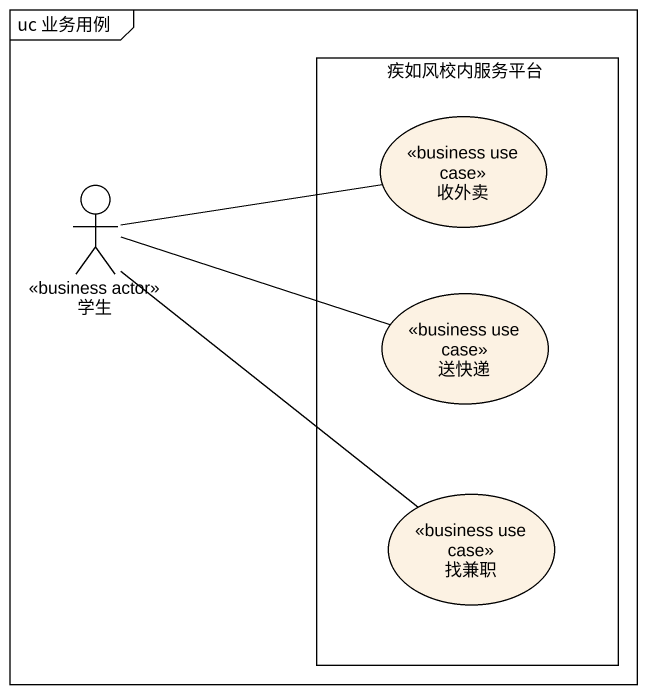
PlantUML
@startuml
mainframe uc 业务用例
rectangle 疾如风校内服务平台 {
  usecase 收外卖 <<business use case>>
  usecase 送快递 <<business use case>>
  usecase 找兼职 <<business use case>>
}
actor 学生 <<business actor>>
学生 -right- 收外卖
学生 -right- 送快递
学生 -right- 找兼职
@enduml
